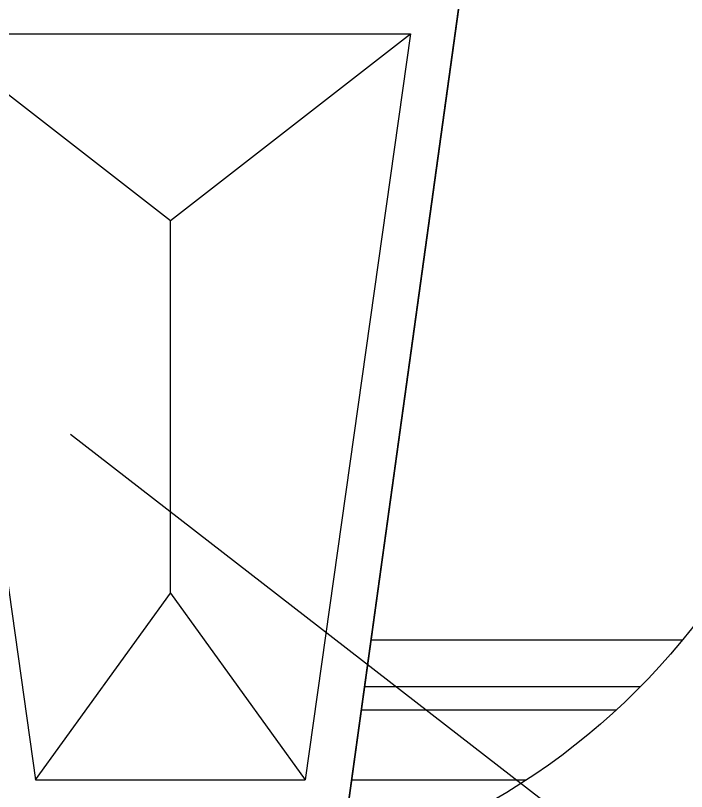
# Model space of a CAD drawing. Header units: metres. Extents: x 186 to 5383, y 145 to 6983.
# Drawn here: x 4343 to 4918, y 5711 to 6377 of the extents above; entities that cross this region are included whole.
import ezdxf

# ---------------------------------------------------------------- set-up
doc = ezdxf.new("R2010")
doc.units = ezdxf.units.M
for name, color, linetype in [('3', 3, 'Continuous'), ('4', 4, 'Continuous'), ('7', 7, 'Continuous'), ('DIM', 3, 'Continuous')]:
    doc.layers.add(name, color=color, linetype=linetype)
doc.dimstyles.get("Standard").update_dxf_attribs({"dimtxt": 2.5, "dimasz": 2.5, "dimexe": 1.25, "dimexo": 0.625, "dimtad": 1, "dimcen": 2.5, "dimazin": 3, "dimtfac": 1, "dimtmove": 0, "dimatfit": 3})

msp = doc.modelspace()

# ---------------------------------------------------------------- linework, layer by layer
at = {"layer": '3'}
for p, q in [((4725.16, 6401.18), (4625.42, 5681.18)), ((4269.33, 6361.18), (4359.77, 5721.18)), ((4269.33, 6361.18), (4681.5, 6361.18)), ((4681.5, 6361.18), (4591.07, 5721.18)), ((4475.42, 5881.18), (4475.42, 6201.18)), ((4359.77, 5721.18), (4591.07, 5721.18))]:
    msp.add_line(p, q, dxfattribs=at)
for points in [[(4269.33, 6361.18), (4475.42, 6201.18), (4681.5, 6361.18)], [(4359.77, 5721.18), (4475.42, 5881.18), (4591.07, 5721.18)], [(4639.55, 5781.18), (4858.04, 5781.18)], [(4631.07, 5721.18), (4781.03, 5721.18)]]:
    msp.add_lwpolyline(points, dxfattribs=at)
msp.add_circle((4457.87, 6215.34), 590.45, dxfattribs=at)
at = {"layer": '4'}
msp.add_lwpolyline([(4625.42, 5681.18), (4725.16, 6401.18), (4755.42, 6401.18, -0.34), (4821.5, 6511.18), (4841.5, 6511.18), (4841.5, 6551.18), (4871.5, 6551.18), (4871.5, 6601.18)], format="xyb", dxfattribs=at)
msp.add_lwpolyline([(4642.37, 5801.18), (4878.7, 5801.18)], dxfattribs=at)
at = {"layer": '7'}
msp.add_line((4648.03, 5841.18), (4914.63, 5841.18), dxfattribs=at)

# ---------------------------------------------------------------- leaders
at = {"layer": 'DIM'}
msp.add_leader([(4389.77, 6017.74), (4911.53, 5613.52)], dimstyle='Standard', dxfattribs=at)

doc.saveas('drawing.dxf')
